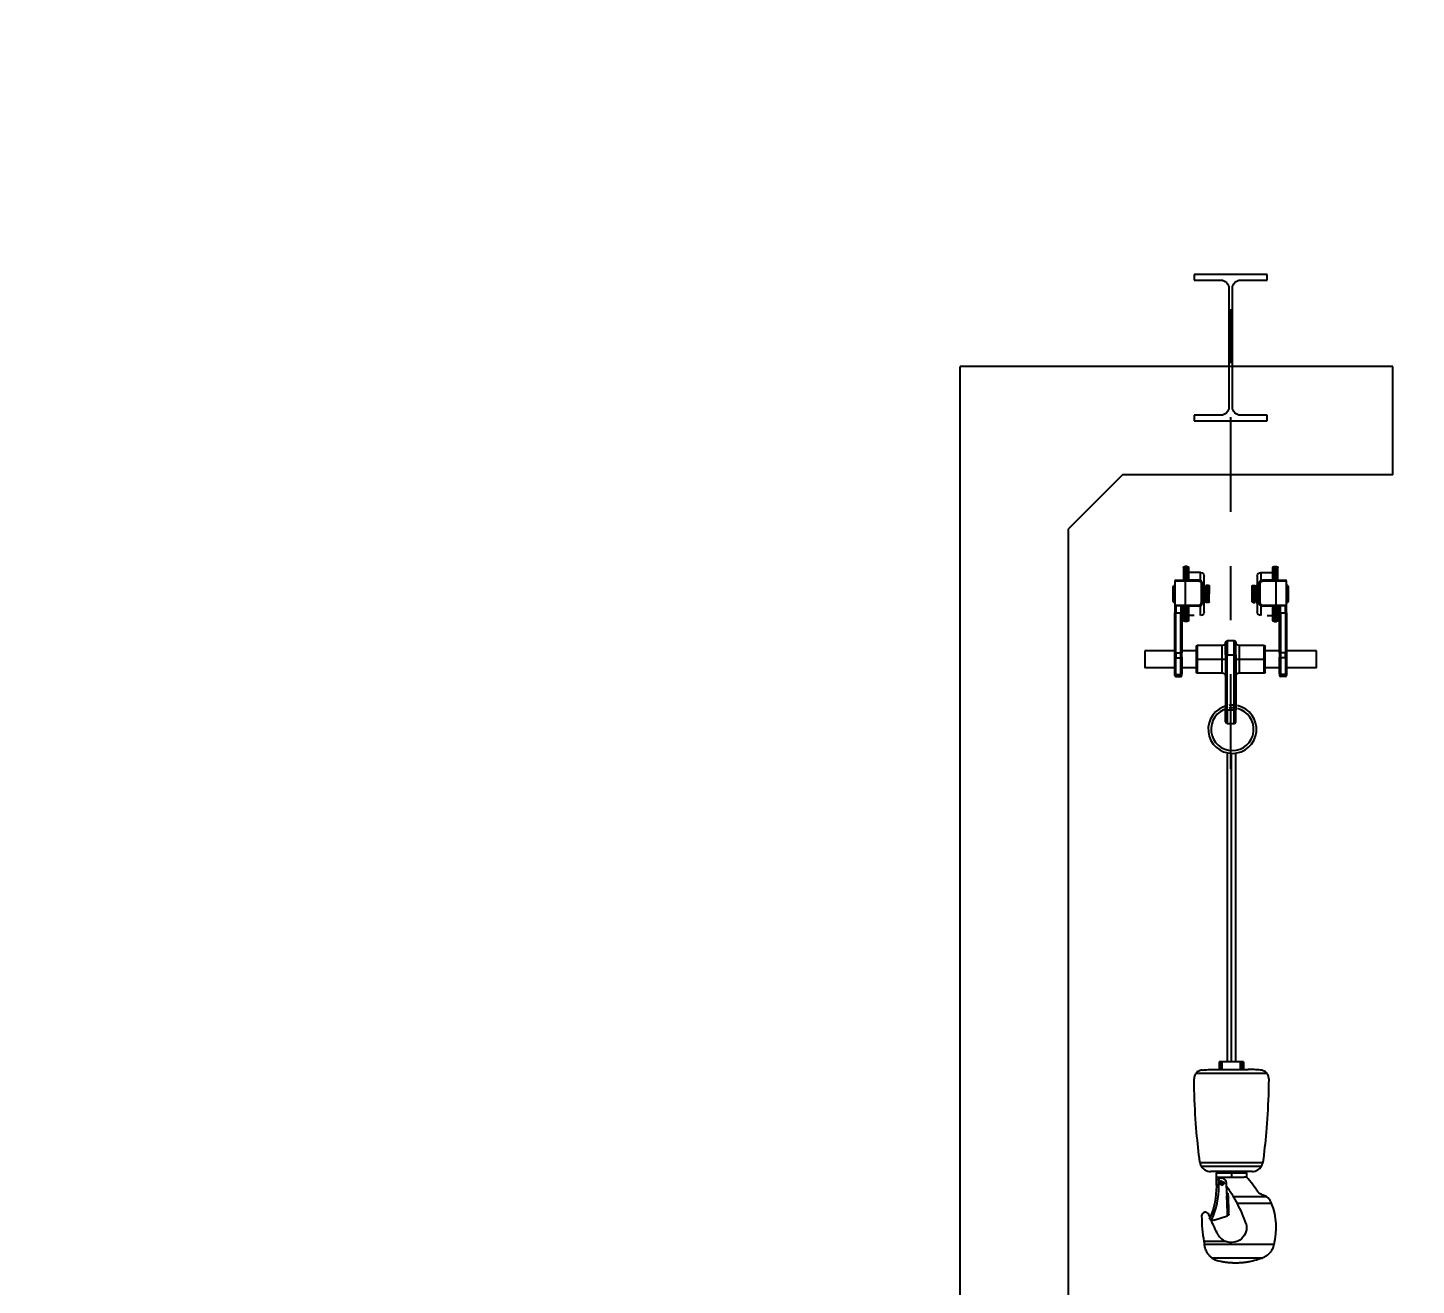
# Model space of a CAD drawing. Header units: feet. Extents: x 0 to 285167, y 0 to 9111449.
# Drawn here: x 285129.611 to 285132.178, y 9111408.108 to 9111410.432 of the extents above; entities that cross this region are included whole.
import ezdxf
from ezdxf import colors
from ezdxf.entities.mleader import LeaderData, LeaderLine
from ezdxf.math import Vec2, Vec3

# ---------------------------------------------------------------- set-up
doc = ezdxf.new("R2010")
doc.units = ezdxf.units.FT
doc.header["$MEASUREMENT"] = 0
doc.linetypes.add('DASHDOT', pattern=[1, 0.5, -0.25, 0, -0.25])
for name, color, linetype in [('EIXO', 1, 'DASHDOT'), ('H-SA-TEXTO', 2, 'CONTINUOUS'), ('Left View-EGC-Monovias', 1, 'CONTINUOUS'), ('Left View-H-SA-EQUIP', 1, 'CONTINUOUS')]:
    doc.layers.add(name, color=color, linetype=linetype)
doc.styles.add('EGC_Arial_2.0mm', font='arial.ttf', dxfattribs={"width": 0.8, "height": 2})

# ---------------------------------------------------------------- blocks, each defined once
blk = doc.blocks.new('_None')
blk = doc.blocks.new('*U1212')
at = {"layer": 'Left View-EGC-Monovias', "color": 0, "linetype": 'ByBlock', "lineweight": -2}
for p, q in [((0, 66530.8, 864900), (0, 66665.8, 864900)), ((0, 66665.8, 864900), (0, 66665.8, 864889.8)), ((0, 66665.8, 864889.8), (0, 66616.6, 864889.8)), ((0, 66616.6, 864640.2), (0, 66665.8, 864640.2)), ((0, 66665.8, 864640.2), (0, 66665.8, 864630)), ((0, 66665.8, 864630), (0, 66530.8, 864630)), ((0, 66601.6, 864874.8), (0, 66601.6, 864655.2)), ((0, 66595, 864655.2), (0, 66595, 864874.8)), ((0, 66580, 864889.8), (0, 66530.8, 864889.8)), ((0, 66530.8, 864640.2), (0, 66580, 864640.2)), ((0, 66530.8, 864889.8), (0, 66530.8, 864900)), ((0, 66530.8, 864630), (0, 66530.8, 864640.2))]:
    blk.add_line(p, q, dxfattribs=at)
at = {"layer": 'Left View-EGC-Monovias', "color": 0, "linetype": 'ByBlock', "lineweight": -2, "extrusion": (1, 0, 0)}
for centre, start, end in [((66616.6, 864874.8), 90, 180), ((66616.6, 864655.2), 180, 270), ((66580, 864874.8), 0, 90), ((66580, 864655.2), 270, 0)]:
    blk.add_arc(centre, 15, start, end, dxfattribs=at)

msp = doc.modelspace()

# ---------------------------------------------------------------- leaders
at = {"layer": 'H-SA-TEXTO'}
ml = msp.add_multileader_mtext('Standard', dxfattribs=at)
ml.set_content('CP3A TRECHO 2', color=2, style='EGC_Arial_2.0mm')
ml.set_leader_properties(color=1, linetype='ByLayer', lineweight=-1)
ml.set_arrow_properties(name='NONE')
ml.build(insert=Vec2(0, 0))
ml.multileader.update_dxf_attribs({"text_left_attachment_type": 2, "text_right_attachment_type": 2, "dogleg_length": 1.9819, "arrow_head_size": 0.075, "scale": 0.05})
ctx = ml.context
ctx.base_point, ctx.scale, ctx.char_height, ctx.arrow_head_size, ctx.landing_gap_size, ctx.plane_origin, ctx.plane_x_axis, ctx.plane_y_axis = Vec3(285133.2722, 9111431.3996), 0.05, 0.1, 0.075, 0.05, Vec3(285508.532, 9111493.379), Vec3(0.999987, 0.005007), Vec3(-0.005007, 0.999987)
ctx.left_attachment, ctx.right_attachment, ctx.text_align_type = 2, 2, 1
notes = []
notes.append((ctx, [(0, (0, 0, 0), (0, 0), (1, 0), 1, [])]))
ctx.mtext.insert, ctx.mtext.text_direction, ctx.mtext.rotation, ctx.mtext.width, ctx.mtext.defined_height, ctx.mtext.alignment, ctx.mtext.flow_direction = Vec3(285133.5998, 9111431.5372), Vec3(0.999987, 0.005007), 0.005007, 0.560181, 1.047, 2, 5
ctx.mtext.has_bg_fill, ctx.mtext.bg_color, ctx.mtext.bg_scale_factor, ctx.mtext.bg_transparency, ctx.mtext.use_window_bg_color = 1, -1073741824, 1, 0, 1
for ctx, leaders in notes:
    for number, flags, end, landing, length, lines in leaders:
        leader = LeaderData()
        leader.index, (leader.has_last_leader_line, leader.has_dogleg_vector, leader.attachment_direction) = number, flags
        leader.last_leader_point, leader.dogleg_vector, leader.dogleg_length = Vec3(end), Vec3(landing), length
        for number, points, colour, breaks in lines:
            line = LeaderLine()
            line.index, line.vertices, line.color, line.breaks = number, Vec3.list(points), colors.encode_raw_color(colour), breaks
            leader.lines.append(line)
        ctx.leaders.append(leader)

# ---------------------------------------------------------------- next in the draw order: leaders
ml = msp.add_multileader_mtext('Standard', dxfattribs=at)
ml.set_content('CANAL DE TRANSIÇÃO', color=2, style='EGC_Arial_2.0mm')
ml.set_leader_properties(color=1, linetype='ByLayer', lineweight=-1)
ml.set_arrow_properties(name='NONE')
ml.build(insert=Vec2(0, 0))
ml.multileader.update_dxf_attribs({"text_left_attachment_type": 2, "text_right_attachment_type": 2, "dogleg_length": 1.9819, "arrow_head_size": 0.075, "scale": 0.05})
ctx = ml.context
ctx.base_point, ctx.scale, ctx.char_height, ctx.arrow_head_size, ctx.landing_gap_size, ctx.plane_origin, ctx.plane_x_axis, ctx.plane_y_axis = Vec3(285136.0671, 9111424.0589), 0.05, 0.1, 0.075, 0.05, Vec3(285516.9544, 9111486.3201), Vec3(0.999987, 0.005007), Vec3(-0.005007, 0.999987)
ctx.left_attachment, ctx.right_attachment, ctx.text_align_type = 2, 2, 1
notes = []
notes.append((ctx, [(0, (0, 0, 0), (0, 0), (1, 0), 1, [])]))
ctx.mtext.insert, ctx.mtext.text_direction, ctx.mtext.rotation, ctx.mtext.width, ctx.mtext.defined_height, ctx.mtext.alignment, ctx.mtext.flow_direction = Vec3(285136.7324, 9111424.1376), Vec3(0.999987, 0.005007), 0.005007, 3.390088210153408e-11, 1.047, 2, 5
ctx.mtext.has_bg_fill, ctx.mtext.bg_color, ctx.mtext.bg_scale_factor, ctx.mtext.bg_transparency, ctx.mtext.use_window_bg_color = 1, -1073741824, 1, 0, 1
for ctx, leaders in notes:
    for number, flags, end, landing, length, lines in leaders:
        leader = LeaderData()
        leader.index, (leader.has_last_leader_line, leader.has_dogleg_vector, leader.attachment_direction) = number, flags
        leader.last_leader_point, leader.dogleg_vector, leader.dogleg_length = Vec3(end), Vec3(landing), length
        for number, points, colour, breaks in lines:
            line = LeaderLine()
            line.index, line.vertices, line.color, line.breaks = number, Vec3.list(points), colors.encode_raw_color(colour), breaks
            leader.lines.append(line)
        ctx.leaders.append(leader)

# ---------------------------------------------------------------- next in the draw order: linework, layer by layer
at = {"layer": 'EIXO', "ltscale": 0.35}
msp.add_line((285131.8347, 9111409.062), (285131.8347, 9111409.9156), dxfattribs=at)
at = {"layer": 'Left View-EGC-Monovias', "extrusion": (2.44929e-16, 1, 0)}
for p, q in [((285131.75, 9111409.4362), (285131.75, 9111409.4108)), ((285131.7544, 9111409.4362), (285131.75, 9111409.4362)), ((285131.7544, 9111409.4108), (285131.7544, 9111409.4362)), ((285131.9151, 9111409.4362), (285131.9151, 9111409.4108)), ((285131.9151, 9111409.4362), (285131.9195, 9111409.4362)), ((285131.9195, 9111409.4108), (285131.9195, 9111409.4362)), ((285131.7331, 9111409.4108), (285131.7506, 9111409.4108)), ((285131.7474, 9111409.4337), (285131.7474, 9111409.4108)), ((285131.776, 9111409.4108), (285131.7506, 9111409.4108)), ((285131.7506, 9111409.4108), (285131.7506, 9111409.4092)), ((285131.7569, 9111409.4337), (285131.7569, 9111409.4108)), ((285131.7792, 9111409.4249), (285131.7569, 9111409.4249)), ((285131.776, 9111409.4092), (285131.776, 9111409.4108)), ((285131.7792, 9111409.4099), (285131.7792, 9111409.4249)), ((285131.7855, 9111409.3854), (285131.7855, 9111409.4185)), ((285131.8839, 9111409.4185), (285131.8839, 9111409.3854)), ((285131.8903, 9111409.4249), (285131.8903, 9111409.4099)), ((285131.8903, 9111409.4249), (285131.9125, 9111409.4249)), ((285131.8935, 9111409.4108), (285131.8935, 9111409.4092)), ((285131.9189, 9111409.4108), (285131.8935, 9111409.4108)), ((285131.9125, 9111409.4108), (285131.9125, 9111409.4337)), ((285131.9189, 9111409.4108), (285131.9363, 9111409.4108)), ((285131.9189, 9111409.4092), (285131.9189, 9111409.4108)), ((285131.922, 9111409.4108), (285131.922, 9111409.4337)), ((285131.7284, 9111409.3854), (285131.7284, 9111409.3987)), ((285131.7284, 9111409.3721), (285131.7284, 9111409.3854)), ((285131.73, 9111409.3854), (285131.7284, 9111409.3854)), ((285131.73, 9111409.4011), (285131.73, 9111409.3854)), ((285131.73, 9111409.3854), (285131.73, 9111409.3697)), ((285131.7315, 9111409.3854), (285131.73, 9111409.3854)), ((285131.7506, 9111409.4092), (285131.7315, 9111409.4092)), ((285131.7315, 9111409.4092), (285131.7315, 9111409.3648)), ((285131.776, 9111409.4092), (285131.7506, 9111409.4092)), ((285131.7506, 9111409.4092), (285131.7506, 9111409.3648)), ((285131.7823, 9111409.4044), (285131.7808, 9111409.4044)), ((285131.7808, 9111409.3695), (285131.7808, 9111409.4044)), ((285131.7823, 9111409.4044), (285131.7823, 9111409.3695)), ((285131.7823, 9111409.3854), (285131.7855, 9111409.3854)), ((285131.7874, 9111409.4013), (285131.7855, 9111409.4013)), ((285131.7874, 9111409.3854), (285131.7855, 9111409.3854)), ((285131.7855, 9111409.3522), (285131.7855, 9111409.3854)), ((285131.7874, 9111409.3854), (285131.7874, 9111409.4013)), ((285131.7874, 9111409.3997), (285131.7894, 9111409.3997)), ((285131.7874, 9111409.3695), (285131.7874, 9111409.3854)), ((285131.7874, 9111409.3854), (285131.7894, 9111409.3854)), ((285131.7894, 9111409.4013), (285131.7894, 9111409.3854)), ((285131.7935, 9111409.4013), (285131.7894, 9111409.4013)), ((285131.7894, 9111409.3854), (285131.7894, 9111409.3695)), ((285131.7935, 9111409.3854), (285131.7894, 9111409.3854)), ((285131.7935, 9111409.3854), (285131.7935, 9111409.4013)), ((285131.7935, 9111409.3854), (285131.795, 9111409.3854)), ((285131.7935, 9111409.3695), (285131.7935, 9111409.3854)), ((285131.795, 9111409.3997), (285131.795, 9111409.3854)), ((285131.795, 9111409.3711), (285131.795, 9111409.3854)), ((285131.8744, 9111409.3854), (285131.8744, 9111409.3997)), ((285131.8744, 9111409.3711), (285131.8744, 9111409.3854)), ((285131.876, 9111409.3854), (285131.8744, 9111409.3854)), ((285131.876, 9111409.4013), (285131.876, 9111409.3854)), ((285131.876, 9111409.4013), (285131.88, 9111409.4013)), ((285131.876, 9111409.3854), (285131.876, 9111409.3695)), ((285131.88, 9111409.3854), (285131.876, 9111409.3854)), ((285131.88, 9111409.3854), (285131.88, 9111409.4013)), ((285131.882, 9111409.3997), (285131.88, 9111409.3997)), ((285131.88, 9111409.3695), (285131.88, 9111409.3854)), ((285131.88, 9111409.3854), (285131.882, 9111409.3854)), ((285131.882, 9111409.4013), (285131.882, 9111409.3854)), ((285131.882, 9111409.4013), (285131.8839, 9111409.4013)), ((285131.882, 9111409.3854), (285131.882, 9111409.3695)), ((285131.8839, 9111409.3854), (285131.882, 9111409.3854)), ((285131.8839, 9111409.3854), (285131.8871, 9111409.3854)), ((285131.8839, 9111409.3854), (285131.8839, 9111409.3522)), ((285131.8887, 9111409.4044), (285131.8871, 9111409.4044)), ((285131.8871, 9111409.3695), (285131.8871, 9111409.4044)), ((285131.8887, 9111409.4044), (285131.8887, 9111409.3695)), ((285131.9189, 9111409.4092), (285131.8935, 9111409.4092)), ((285131.9379, 9111409.4092), (285131.9189, 9111409.4092)), ((285131.9189, 9111409.3648), (285131.9189, 9111409.4092)), ((285131.9379, 9111409.3648), (285131.9379, 9111409.4092)), ((285131.9395, 9111409.3854), (285131.9379, 9111409.3854)), ((285131.9395, 9111409.3854), (285131.9395, 9111409.4011)), ((285131.9411, 9111409.3854), (285131.9395, 9111409.3854)), ((285131.9395, 9111409.3697), (285131.9395, 9111409.3854)), ((285131.9411, 9111409.3987), (285131.9411, 9111409.3854)), ((285131.9411, 9111409.3854), (285131.9411, 9111409.3721)), ((285131.7315, 9111409.3648), (285131.7506, 9111409.3648)), ((285131.7315, 9111409.3648), (285131.7315, 9111409.3505)), ((285131.7506, 9111409.3632), (285131.7331, 9111409.3632)), ((285131.7331, 9111409.3632), (285131.7331, 9111409.3505)), ((285131.7427, 9111409.3632), (285131.7427, 9111409.3505)), ((285131.7442, 9111409.3632), (285131.7442, 9111409.3505)), ((285131.7474, 9111409.3632), (285131.7474, 9111409.3371)), ((285131.75, 9111409.3632), (285131.75, 9111409.3346)), ((285131.7506, 9111409.3648), (285131.776, 9111409.3648)), ((285131.7506, 9111409.3648), (285131.7506, 9111409.3632)), ((285131.7506, 9111409.3632), (285131.776, 9111409.3632)), ((285131.7544, 9111409.3346), (285131.7544, 9111409.3632)), ((285131.7569, 9111409.3632), (285131.7569, 9111409.3371)), ((285131.776, 9111409.3632), (285131.776, 9111409.3648)), ((285131.7792, 9111409.3459), (285131.7792, 9111409.364)), ((285131.7808, 9111409.3695), (285131.7823, 9111409.3695)), ((285131.7874, 9111409.3695), (285131.7855, 9111409.3695)), ((285131.7874, 9111409.3711), (285131.7894, 9111409.3711)), ((285131.7935, 9111409.3695), (285131.7894, 9111409.3695)), ((285131.876, 9111409.3695), (285131.88, 9111409.3695)), ((285131.882, 9111409.3711), (285131.88, 9111409.3711)), ((285131.882, 9111409.3695), (285131.8839, 9111409.3695)), ((285131.8871, 9111409.3695), (285131.8887, 9111409.3695)), ((285131.8903, 9111409.364), (285131.8903, 9111409.3459)), ((285131.8935, 9111409.3648), (285131.8935, 9111409.3632)), ((285131.8935, 9111409.3648), (285131.9189, 9111409.3648)), ((285131.8935, 9111409.3632), (285131.9189, 9111409.3632)), ((285131.9125, 9111409.3371), (285131.9125, 9111409.3632)), ((285131.9151, 9111409.3632), (285131.9151, 9111409.3346)), ((285131.9189, 9111409.3648), (285131.9379, 9111409.3648)), ((285131.9189, 9111409.3632), (285131.9189, 9111409.3648)), ((285131.9363, 9111409.3632), (285131.9189, 9111409.3632)), ((285131.9195, 9111409.3346), (285131.9195, 9111409.3632)), ((285131.922, 9111409.3371), (285131.922, 9111409.3632)), ((285131.9252, 9111409.3505), (285131.9252, 9111409.3632)), ((285131.9268, 9111409.3505), (285131.9268, 9111409.3632)), ((285131.9363, 9111409.3505), (285131.9363, 9111409.3632)), ((285131.9379, 9111409.3505), (285131.9379, 9111409.3648)), ((285131.7315, 9111409.2764), (285131.7315, 9111409.3505)), ((285131.7331, 9111409.3505), (285131.7315, 9111409.3505)), ((285131.7331, 9111409.2764), (285131.7331, 9111409.3505)), ((285131.7331, 9111409.3505), (285131.7427, 9111409.3505)), ((285131.7427, 9111409.2764), (285131.7427, 9111409.3505)), ((285131.7442, 9111409.3505), (285131.7427, 9111409.3505)), ((285131.7442, 9111409.3505), (285131.7442, 9111409.2764)), ((285131.7544, 9111409.3346), (285131.75, 9111409.3346)), ((285131.7672, 9111409.3459), (285131.7569, 9111409.3459)), ((285131.9022, 9111409.3459), (285131.9125, 9111409.3459)), ((285131.9151, 9111409.3346), (285131.9195, 9111409.3346)), ((285131.9268, 9111409.3505), (285131.9252, 9111409.3505)), ((285131.9252, 9111409.2764), (285131.9252, 9111409.3505)), ((285131.9268, 9111409.3505), (285131.9268, 9111409.2764)), ((285131.9268, 9111409.3505), (285131.9363, 9111409.3505)), ((285131.9379, 9111409.3505), (285131.9363, 9111409.3505)), ((285131.9363, 9111409.3505), (285131.9363, 9111409.2764)), ((285131.9379, 9111409.3505), (285131.9379, 9111409.2764)), ((285131.7712, 9111409.2647), (285131.7712, 9111409.2886)), ((285131.7728, 9111409.2901), (285131.7728, 9111409.2647)), ((285131.8189, 9111409.2901), (285131.7728, 9111409.2901)), ((285131.8189, 9111409.2647), (285131.8189, 9111409.2901)), ((285131.8252, 9111409.2731), (285131.8252, 9111409.2953)), ((285131.8284, 9111409.2985), (285131.8284, 9111409.2731)), ((285131.8411, 9111409.2985), (285131.8284, 9111409.2985)), ((285131.8411, 9111409.2731), (285131.8411, 9111409.2985)), ((285131.8443, 9111409.2731), (285131.8443, 9111409.2953)), ((285131.8506, 9111409.2901), (285131.8506, 9111409.2647)), ((285131.8966, 9111409.2901), (285131.8506, 9111409.2901)), ((285131.8966, 9111409.2647), (285131.8966, 9111409.2901)), ((285131.8982, 9111409.2647), (285131.8982, 9111409.2886)), ((285131.676, 9111409.2806), (285131.676, 9111409.2489)), ((285131.7315, 9111409.2806), (285131.676, 9111409.2806)), ((285131.7315, 9111409.2685), (285131.7315, 9111409.2764)), ((285131.7315, 9111409.2764), (285131.7331, 9111409.2764)), ((285131.7315, 9111409.2378), (285131.7315, 9111409.2685)), ((285131.7331, 9111409.2764), (285131.7331, 9111409.2674)), ((285131.7331, 9111409.2764), (285131.7427, 9111409.2764)), ((285131.7331, 9111409.2367), (285131.7331, 9111409.2674)), ((285131.7331, 9111409.2674), (285131.7427, 9111409.2674)), ((285131.7427, 9111409.2674), (285131.7427, 9111409.2764)), ((285131.7427, 9111409.2764), (285131.7442, 9111409.2764)), ((285131.7427, 9111409.2367), (285131.7427, 9111409.2674)), ((285131.7712, 9111409.2806), (285131.7442, 9111409.2806)), ((285131.7442, 9111409.2685), (285131.7442, 9111409.2764)), ((285131.7442, 9111409.2685), (285131.7442, 9111409.2378)), ((285131.7712, 9111409.2647), (285131.7728, 9111409.2647)), ((285131.7712, 9111409.2409), (285131.7712, 9111409.2647)), ((285131.7728, 9111409.2647), (285131.8189, 9111409.2647)), ((285131.7728, 9111409.2647), (285131.7728, 9111409.2393)), ((285131.8189, 9111409.2647), (285131.8252, 9111409.2647)), ((285131.8189, 9111409.2393), (285131.8189, 9111409.2647)), ((285131.8252, 9111409.2731), (285131.8252, 9111409.1715)), ((285131.8284, 9111409.2731), (285131.8252, 9111409.2731)), ((285131.8284, 9111409.1715), (285131.8284, 9111409.2731)), ((285131.8284, 9111409.2731), (285131.8411, 9111409.2731)), ((285131.8411, 9111409.1715), (285131.8411, 9111409.2731)), ((285131.8443, 9111409.2731), (285131.8411, 9111409.2731)), ((285131.8443, 9111409.2731), (285131.8443, 9111409.1715)), ((285131.8443, 9111409.2647), (285131.8506, 9111409.2647)), ((285131.8506, 9111409.2647), (285131.8506, 9111409.2393)), ((285131.8506, 9111409.2647), (285131.8966, 9111409.2647)), ((285131.8966, 9111409.2393), (285131.8966, 9111409.2647)), ((285131.8966, 9111409.2647), (285131.8982, 9111409.2647)), ((285131.9252, 9111409.2806), (285131.8982, 9111409.2806)), ((285131.8982, 9111409.2409), (285131.8982, 9111409.2647)), ((285131.9252, 9111409.2764), (285131.9268, 9111409.2764)), ((285131.9252, 9111409.2764), (285131.9252, 9111409.2685)), ((285131.9252, 9111409.2378), (285131.9252, 9111409.2685)), ((285131.9268, 9111409.2764), (285131.9268, 9111409.2674)), ((285131.9363, 9111409.2764), (285131.9268, 9111409.2764)), ((285131.9268, 9111409.2674), (285131.9268, 9111409.2367)), ((285131.9363, 9111409.2674), (285131.9268, 9111409.2674)), ((285131.9363, 9111409.2764), (285131.9379, 9111409.2764)), ((285131.9363, 9111409.2674), (285131.9363, 9111409.2764)), ((285131.9363, 9111409.2674), (285131.9363, 9111409.2367)), ((285131.9935, 9111409.2806), (285131.9379, 9111409.2806)), ((285131.9379, 9111409.2764), (285131.9379, 9111409.2685)), ((285131.9379, 9111409.2685), (285131.9379, 9111409.2378)), ((285131.9935, 9111409.2489), (285131.9935, 9111409.2806)), ((285131.7315, 9111409.2489), (285131.676, 9111409.2489)), ((285131.7315, 9111409.2346), (285131.7315, 9111409.2378)), ((285131.7331, 9111409.2367), (285131.7331, 9111409.233)), ((285131.7331, 9111409.2367), (285131.7427, 9111409.2367)), ((285131.7331, 9111409.233), (285131.7427, 9111409.233)), ((285131.7427, 9111409.233), (285131.7427, 9111409.2367)), ((285131.7712, 9111409.2489), (285131.7442, 9111409.2489)), ((285131.7442, 9111409.2346), (285131.7442, 9111409.2378)), ((285131.8189, 9111409.2393), (285131.7728, 9111409.2393)), ((285131.8966, 9111409.2393), (285131.8506, 9111409.2393)), ((285131.9252, 9111409.2489), (285131.8982, 9111409.2489)), ((285131.9252, 9111409.2378), (285131.9252, 9111409.2346)), ((285131.9268, 9111409.2367), (285131.9268, 9111409.233)), ((285131.9363, 9111409.2367), (285131.9268, 9111409.2367)), ((285131.9363, 9111409.233), (285131.9268, 9111409.233)), ((285131.9363, 9111409.233), (285131.9363, 9111409.2367)), ((285131.9935, 9111409.2489), (285131.9379, 9111409.2489)), ((285131.9379, 9111409.2378), (285131.9379, 9111409.2346)), ((285131.8252, 9111409.1715), (285131.8284, 9111409.1715)), ((285131.8252, 9111409.1493), (285131.8252, 9111409.1715)), ((285131.8284, 9111409.1715), (285131.8284, 9111409.1461)), ((285131.8284, 9111409.1715), (285131.8411, 9111409.1715)), ((285131.8411, 9111409.1461), (285131.8411, 9111409.1715)), ((285131.8411, 9111409.1715), (285131.8443, 9111409.1715)), ((285131.8443, 9111409.1493), (285131.8443, 9111409.1715)), ((285131.8284, 9111409.1461), (285131.8411, 9111409.1461)), ((285131.8285, 9111409.0917), (285131.8285, 9111408.5203)), ((285131.836, 9111408.5203), (285131.836, 9111409.0908)), ((285131.8435, 9111409.0912), (285131.8435, 9111408.5203)), ((285131.8156, 9111408.5203), (285131.8135, 9111408.5203)), ((285131.8135, 9111408.5203), (285131.8135, 9111408.5066)), ((285131.8156, 9111408.5066), (285131.8156, 9111408.5203)), ((285131.8191, 9111408.5203), (285131.8156, 9111408.5203)), ((285131.8191, 9111408.5066), (285131.8191, 9111408.5203)), ((285131.853, 9111408.5203), (285131.8191, 9111408.5203)), ((285131.853, 9111408.5066), (285131.853, 9111408.5203)), ((285131.8564, 9111408.5203), (285131.853, 9111408.5203)), ((285131.8564, 9111408.5066), (285131.8564, 9111408.5203)), ((285131.8585, 9111408.5203), (285131.8564, 9111408.5203)), ((285131.8585, 9111408.5203), (285131.8585, 9111408.5066)), ((285131.9019, 9111408.4988), (285131.7701, 9111408.4988)), ((285131.805, 9111408.5066), (285131.8671, 9111408.5066)), ((285131.894, 9111408.3337), (285131.7781, 9111408.3337)), ((285131.8911, 9111408.3268), (285131.781, 9111408.3268)), ((285131.8744, 9111408.3179), (285131.7976, 9111408.3179)), ((285131.8103, 9111408.3179), (285131.808, 9111408.3156)), ((285131.808, 9111408.3156), (285131.836, 9111408.3156)), ((285131.808, 9111408.3156), (285131.808, 9111408.3076)), ((285131.808, 9111408.3076), (285131.808, 9111408.2966)), ((285131.8095, 9111408.3076), (285131.808, 9111408.3076)), ((285131.8095, 9111408.3076), (285131.836, 9111408.3076)), ((285131.818, 9111408.3076), (285131.818, 9111408.3056)), ((285131.836, 9111408.3179), (285131.836, 9111408.3156)), ((285131.836, 9111408.3156), (285131.836, 9111408.3076)), ((285131.836, 9111408.3156), (285131.864, 9111408.3156)), ((285131.836, 9111408.3076), (285131.8597, 9111408.3076)), ((285131.864, 9111408.3076), (285131.8597, 9111408.3076)), ((285131.8617, 9111408.3179), (285131.864, 9111408.3156)), ((285131.864, 9111408.3156), (285131.864, 9111408.3075)), ((285131.8088, 9111408.291), (285131.8128, 9111408.291)), ((285131.8132, 9111408.3042), (285131.8123, 9111408.3036)), ((285131.818, 9111408.2922), (285131.818, 9111408.3009)), ((285131.8277, 9111408.2773), (285131.827, 9111408.2969)), ((285131.8274, 9111408.2866), (285131.83, 9111408.2866)), ((285131.8277, 9111408.2779), (285131.8297, 9111408.2779)), ((285131.8277, 9111408.2761), (285131.8277, 9111408.2773)), ((285131.8277, 9111408.2773), (285131.8277, 9111408.2773)), ((285131.8277, 9111408.2761), (285131.8278, 9111408.2732)), ((285131.8297, 9111408.2761), (285131.8277, 9111408.2761)), ((285131.8289, 9111408.2416), (285131.8278, 9111408.2732)), ((285131.8278, 9111408.2732), (285131.8298, 9111408.2732)), ((285131.8297, 9111408.2779), (285131.8297, 9111408.2761)), ((285131.8298, 9111408.2732), (285131.8297, 9111408.2761)), ((285131.8298, 9111408.2732), (285131.8309, 9111408.2417)), ((285131.8398, 9111408.2714), (285131.9007, 9111408.2714)), ((285131.8468, 9111408.2591), (285131.9102, 9111408.2591)), ((285131.9104, 9111408.2586), (285131.847, 9111408.2586)), ((285131.7977, 9111408.2292), (285131.7977, 9111408.2293)), ((285131.7981, 9111408.229), (285131.7977, 9111408.2292)), ((285131.8033, 9111408.228), (285131.8291, 9111408.2359)), ((285131.8289, 9111408.2416), (285131.8309, 9111408.2417)), ((285131.829, 9111408.2387), (285131.8289, 9111408.2416)), ((285131.829, 9111408.2387), (285131.831, 9111408.2388)), ((285131.8291, 9111408.2374), (285131.829, 9111408.2387)), ((285131.8291, 9111408.2374), (285131.8291, 9111408.2374)), ((285131.8291, 9111408.2374), (285131.8291, 9111408.2359)), ((285131.8311, 9111408.237), (285131.8291, 9111408.2369)), ((285131.831, 9111408.2388), (285131.8309, 9111408.2417)), ((285131.831, 9111408.2388), (285131.8311, 9111408.237)), ((285131.7997, 9111408.2288), (285131.8033, 9111408.228)), ((285131.8258, 9111408.1884), (285131.7852, 9111408.1884)), ((285131.7861, 9111408.1836), (285131.9148, 9111408.1836)), ((285131.8929, 9111408.1577), (285131.8006, 9111408.1577))]:
    msp.add_line(p, q, dxfattribs=at)
at = {"layer": 'Left View-EGC-Monovias', "extrusion": (2.22045e-16, -4.81482e-32, -1)}
for centre, radius, start, end in [((-285131.75, 9111409.4337), 0.00254, 0, 90), ((-285131.7544, 9111409.4337), 0.00254, 90, 180), ((-285131.9151, 9111409.4337), 0.00254, 0, 90), ((-285131.9195, 9111409.4337), 0.00254, 90, 180), ((-285131.7792, 9111409.4185), 0.00635, 90, 180), ((-285131.8903, 9111409.4185), 0.00635, 0, 90), ((-285131.7309, 9111409.3987), 0.00254, 0, 67.9757), ((-285131.729, 9111409.4034), 0.00254, 180, 247.9757), ((-285131.776, 9111409.4044), 0.00476, 90, 180), ((-285131.7935, 9111409.3997), 0.00159, 90, 180), ((-285131.876, 9111409.3997), 0.00159, 0, 90), ((-285131.8935, 9111409.4044), 0.00476, 0, 90), ((-285131.9405, 9111409.4034), 0.00254, 292.0243, 0), ((-285131.9385, 9111409.3987), 0.00254, 112.0243, 180), ((-285131.7309, 9111409.3721), 0.00254, 292.0243, 0), ((-285131.729, 9111409.3673), 0.00254, 112.0243, 180), ((-285131.7935, 9111409.3711), 0.00159, 180, 270), ((-285131.876, 9111409.3711), 0.00159, 270, 0), ((-285131.9405, 9111409.3673), 0.00254, 0, 67.9757), ((-285131.9385, 9111409.3721), 0.00254, 180, 247.9757), ((-285131.75, 9111409.3371), 0.00254, 270, 0), ((-285131.7544, 9111409.3371), 0.00254, 180, 270), ((-285131.7792, 9111409.3522), 0.00635, 180, 270), ((-285131.8903, 9111409.3522), 0.00635, 270, 0), ((-285131.9151, 9111409.3371), 0.00254, 270, 0), ((-285131.9195, 9111409.3371), 0.00254, 180, 270), ((-285131.7728, 9111409.2886), 0.00159, 0, 90), ((-285131.8189, 9111409.2965), 0.00635, 187.1902, 270), ((-285131.8506, 9111409.2965), 0.00635, 270, 352.8097), ((-285131.8966, 9111409.2886), 0.00159, 90, 180), ((-285131.7728, 9111409.2409), 0.00159, 270, 0), ((-285131.8189, 9111409.233), 0.00635, 90, 168.4631), ((-285131.8506, 9111409.233), 0.00635, 11.5369, 90), ((-285131.8966, 9111409.2409), 0.00159, 180, 270), ((-285131.6059, 9111408.1312), 0.2727, 144.2504, 149.0485), ((-285131.8977, 9111408.2891), 0.0152, 283.5358, 325.7355), ((-285132.0828, 9111408.3471), 0.3081, 338.126, 339.2969), ((-285132.0828, 9111408.3471), 0.3081, 331.6618, 337.4819), ((-285131.836, 9111408.2146), 0.0281, 166.3139, 291.3386)]:
    msp.add_arc(centre, radius, start, end, dxfattribs=at)
at = {"layer": 'Left View-EGC-Monovias'}
for centre, radius, start, end in [((285131.7331, 9111409.4092), 0.00159, 90, 180), ((285131.776, 9111409.4044), 0.00635, 0, 90), ((285131.8935, 9111409.4044), 0.00635, 90, 180), ((285131.9363, 9111409.4092), 0.00159, 0, 90), ((285131.7331, 9111409.3648), 0.00159, 180, 270), ((285131.776, 9111409.3695), 0.00476, 270, 0), ((285131.776, 9111409.3695), 0.00635, 270, 0), ((285131.8935, 9111409.3695), 0.00635, 180, 270), ((285131.8935, 9111409.3695), 0.00476, 180, 270), ((285131.9363, 9111409.3648), 0.00159, 270, 0), ((285131.8284, 9111409.2953), 0.00318, 90, 180), ((285131.8411, 9111409.2953), 0.00318, 0, 90), ((285131.7331, 9111409.2346), 0.00159, 180, 270), ((285131.7427, 9111409.2346), 0.00159, 270, 0), ((285131.9268, 9111409.2346), 0.00159, 180, 270), ((285131.9363, 9111409.2346), 0.00159, 270, 0), ((285131.8378, 9111409.1354), 0.0446, 102.3254, 77.6746), ((285131.8378, 9111409.1354), 0.0446, 81.8185, 98.1815), ((285131.8378, 9111409.1354), 0.0394, 103.9951, 76.0049), ((285131.8378, 9111409.1354), 0.0394, 80.7219, 99.2781), ((285131.8284, 9111409.1493), 0.00317, 182.5702, 270), ((285131.8411, 9111409.1493), 0.00317, 270, 0), ((285131.6601, 9111408.1272), 0.2722, 34.2645, 41.4904), ((285131.6588, 9111408.291), 0.15, 336.9464, 0), ((285131.6588, 9111408.291), 0.154, 336.1919, 0), ((285131.818, 9111408.2966), 0.01, 180, 202.5889), ((285131.6588, 9111408.291), 0.15, 0, 3.8965), ((285131.6588, 9111408.291), 0.154, 0, 4.6883), ((285131.818, 9111408.2966), 0.009, 1.9995, 121.9966), ((285131.818, 9111408.2966), 0.00436, 90, 270), ((285131.818, 9111408.2966), 0.00436, 270, 90), ((285131.6059, 9111408.1312), 0.2727, 19.2855, 27.8453), ((285131.889, 9111408.2528), 0.022, 57.6386, 76.4641), ((285131.802, 9111408.2146), 0.117, 22.0903, 22.3676), ((285131.802, 9111408.2146), 0.117, 344.6348, 22.0903), ((285131.788, 9111408.2356), 0.007, 21.5256, 180.0141), ((285132.0511, 9111408.2356), 0.2701, 180.0022, 190.0483), ((285131.6588, 9111408.291), 0.15, 335.9001, 336.9464), ((285131.836, 9111408.2146), 0.0281, 209.4566, 248.6614)]:
    msp.add_arc(centre, radius, start, end, dxfattribs=at)
for centre, major_axis, ratio, start_param, end_param in [((285131.7331, 9111409.2685), (0.00159, 0), 0.707107, 3.141593, 4.712389), ((285131.7427, 9111409.2685), (0.00159, 0), 0.707107, 4.712389, 6.283185), ((285131.9268, 9111409.2685), (0.00159, 0), 0.707107, 3.141593, 4.712389), ((285131.9363, 9111409.2685), (0.00159, 0), 0.707107, 4.712389, 6.283185), ((285131.7834, 9111408.4894), (-0.0163, -0.0001), 0.989603, -0.00392, 0.003924), ((285132.0514, 9111408.2356), (0.2704, 0), 0.999366, 3.316859, 3.335257), ((285131.8435, 9111408.2834), (-0.1233, 0.0556), 0.995933, 2.366778, 2.373463)]:
    msp.add_ellipse(centre, major_axis=major_axis, ratio=ratio, start_param=start_param, end_param=end_param, dxfattribs=at)
at = {"layer": 'Left View-EGC-Monovias', "extrusion": (2.22045e-16, -5.43852e-32, -1)}
for centre, start_param, end_param in [((285131.7331, 9111409.2378), 4.712389, 6.283185), ((285131.7427, 9111409.2378), 3.141593, 4.712389), ((285131.9268, 9111409.2378), 4.712389, 6.283185), ((285131.9363, 9111409.2378), 3.141593, 4.712389)]:
    msp.add_ellipse(centre, major_axis=(-0.00159, 0), ratio=0.707107, start_param=start_param, end_param=end_param, dxfattribs=at)
at = {"layer": 'Left View-EGC-Monovias', "extrusion": (2.22045e-16, -3.69779e-32, -1)}
msp.add_ellipse((285131.7976, 9111408.3379), major_axis=(-0.0041, 0.0196), ratio=0.999878, start_param=4.712146, end_param=4.788674, dxfattribs=at)
at = {"layer": 'Left View-EGC-Monovias', "extrusion": (2.22045e-16, -5.54668e-32, -1)}
msp.add_ellipse((285131.8744, 9111408.3379), major_axis=(0.0041, 0.0196), ratio=0.999878, start_param=1.494511, end_param=1.57104, dxfattribs=at)
at = {"layer": 'Left View-EGC-Monovias'}
for points, knots in [([(285131.8252, 9111409.2957), (285131.8252, 9111409.296), (285131.8253, 9111409.2964), (285131.8256, 9111409.297), (285131.8258, 9111409.2973), (285131.8263, 9111409.2978), (285131.8266, 9111409.298), (285131.8272, 9111409.2983), (285131.8275, 9111409.2984), (285131.828, 9111409.2985), (285131.8282, 9111409.2985), (285131.8283, 9111409.2985)], [0, 0, 0, 0, 1.029012, 1.029012, 2.061167, 2.061167, 3.093208, 3.093208, 4.125254, 4.125254, 4.570112, 4.570112, 4.570112, 4.570112]), ([(285131.8252, 9111409.2957), (285131.8252, 9111409.2957), (285131.8252, 9111409.2957), (285131.8252, 9111409.2957), (285131.8252, 9111409.2957), (285131.8252, 9111409.2956), (285131.8252, 9111409.2956), (285131.8252, 9111409.2956), (285131.8252, 9111409.2955), (285131.8252, 9111409.2955), (285131.8252, 9111409.2954), (285131.8252, 9111409.2954), (285131.8252, 9111409.2953)], [0.5, 0.5, 0.5, 0.5, 0.625, 0.625, 0.625, 0.75, 0.75, 0.75, 0.875, 0.875, 0.875, 1, 1, 1, 1]), ([(285131.8284, 9111409.2985), (285131.8284, 9111409.2985), (285131.8284, 9111409.2985), (285131.8284, 9111409.2985), (285131.8284, 9111409.2985), (285131.8283, 9111409.2985), (285131.8283, 9111409.2985), (285131.8283, 9111409.2985), (285131.8283, 9111409.2985), (285131.8283, 9111409.2985), (285131.8283, 9111409.2985), (285131.8283, 9111409.2985), (285131.8283, 9111409.2985)], [0, 0, 0, 0, 0.002154782, 0.002154782, 0.002154782, 0.004309565, 0.004309565, 0.004309565, 0.006464347, 0.006464347, 0.006464347, 0.00861913, 0.00861913, 0.00861913, 0.00861913]), ([(285131.8412, 9111409.2985), (285131.8412, 9111409.2985), (285131.8411, 9111409.2985), (285131.8411, 9111409.2985), (285131.8411, 9111409.2985), (285131.8411, 9111409.2985), (285131.8411, 9111409.2985), (285131.8411, 9111409.2985), (285131.8411, 9111409.2985), (285131.8411, 9111409.2985), (285131.8411, 9111409.2985), (285131.8411, 9111409.2985), (285131.8411, 9111409.2985)], [0.008619129, 0.008619129, 0.008619129, 0.008619129, 0.010773912, 0.010773912, 0.010773912, 0.012928694, 0.012928694, 0.012928694, 0.015083476, 0.015083476, 0.015083476, 0.017238259, 0.017238259, 0.017238259, 0.017238259]), ([(285131.8412, 9111409.2985), (285131.8414, 9111409.2985), (285131.8416, 9111409.2984), (285131.8422, 9111409.2983), (285131.8425, 9111409.2982), (285131.8436, 9111409.2975), (285131.8442, 9111409.2966), (285131.8443, 9111409.2957)], [0, 0, 0, 0, 0.707425, 0.707425, 1.719874, 1.719874, 4.486988, 4.486988, 4.486988, 4.486988]), ([(285131.8443, 9111409.2953), (285131.8443, 9111409.2954), (285131.8443, 9111409.2954), (285131.8443, 9111409.2955), (285131.8443, 9111409.2955), (285131.8443, 9111409.2956), (285131.8443, 9111409.2956), (285131.8443, 9111409.2956), (285131.8443, 9111409.2957), (285131.8443, 9111409.2957), (285131.8443, 9111409.2957), (285131.8443, 9111409.2957), (285131.8443, 9111409.2957)], [0, 0, 0, 0, 0.125, 0.125, 0.125, 0.25, 0.25, 0.25, 0.375, 0.375, 0.375, 0.5, 0.5, 0.5, 0.5]), ([(285131.8252, 9111409.2335), (285131.8252, 9111409.2336), (285131.8252, 9111409.2337), (285131.8252, 9111409.2338), (285131.8252, 9111409.2339), (285131.8251, 9111409.234), (285131.8251, 9111409.2341), (285131.8251, 9111409.2341), (285131.8251, 9111409.2342), (285131.8251, 9111409.2342), (285131.8251, 9111409.2342), (285131.8251, 9111409.2342), (285131.8251, 9111409.2343), (285131.8251, 9111409.2343), (285131.8251, 9111409.2343), (285131.8251, 9111409.2343), (285131.8251, 9111409.2343), (285131.8251, 9111409.2343), (285131.8251, 9111409.2343)], [0, 0, 0, 0, 0.125, 0.125, 0.125, 0.25, 0.25, 0.25, 0.375, 0.375, 0.375, 0.4375, 0.4375, 0.4375, 0.46875, 0.46875, 0.46875, 0.4999539, 0.4999539, 0.4999539, 0.4999539]), ([(285131.8252, 9111409.2335), (285131.8252, 9111409.2338), (285131.8252, 9111409.2339), (285131.8251, 9111409.2341), (285131.8251, 9111409.2341), (285131.8251, 9111409.2341), (285131.8251, 9111409.2341), (285131.8251, 9111409.2341), (285131.8251, 9111409.2341), (285131.8251, 9111409.2341), (285131.8251, 9111409.2341), (285131.8251, 9111409.2341), (285131.8251, 9111409.2341), (285131.8251, 9111409.2341)], [0, 0, 0, 0, 3.637722, 3.637722, 4.705262, 4.705262, 5.236723, 5.236723, 5.501059, 5.501059, 5.63251, 5.63251, 5.650701, 5.650701, 5.650701, 5.650701]), ([(285131.8444, 9111409.2343), (285131.8444, 9111409.2343), (285131.8444, 9111409.2343), (285131.8444, 9111409.2343), (285131.8444, 9111409.2343), (285131.8444, 9111409.2342), (285131.8444, 9111409.2342), (285131.8444, 9111409.2342), (285131.8443, 9111409.2341), (285131.8443, 9111409.2341), (285131.8443, 9111409.234), (285131.8443, 9111409.2339), (285131.8443, 9111409.2338), (285131.8443, 9111409.2338), (285131.8443, 9111409.2337), (285131.8443, 9111409.2337), (285131.8443, 9111409.2336), (285131.8443, 9111409.2336), (285131.8443, 9111409.2335)], [0.4999539, 0.4999539, 0.4999539, 0.4999539, 0.5, 0.5, 0.5, 0.625, 0.625, 0.625, 0.75, 0.75, 0.75, 0.875, 0.875, 0.875, 0.9375, 0.9375, 0.9375, 1, 1, 1, 1]), ([(285131.8444, 9111409.2343), (285131.8444, 9111409.2342), (285131.8444, 9111409.2342), (285131.8443, 9111409.2341), (285131.8443, 9111409.2341), (285131.8443, 9111409.2341), (285131.8443, 9111409.2341), (285131.8443, 9111409.2341), (285131.8443, 9111409.2341), (285131.8443, 9111409.2341), (285131.8443, 9111409.2341), (285131.8443, 9111409.2341)], [0, 0, 0, 0, 0.1270836, 0.1270836, 0.150894, 0.150894, 0.1598343, 0.1598343, 0.1661906, 0.1661906, 0.16734, 0.16734, 0.16734, 0.16734]), ([(285131.8443, 9111409.2341), (285131.8443, 9111409.2341), (285131.8443, 9111409.2341), (285131.8443, 9111409.2341), (285131.8443, 9111409.2341), (285131.8443, 9111409.2341), (285131.8443, 9111409.2341), (285131.8443, 9111409.234), (285131.8443, 9111409.234), (285131.8443, 9111409.2338), (285131.8443, 9111409.2337), (285131.8443, 9111409.2335)], [2.116601, 2.116601, 2.116601, 2.116601, 2.154508, 2.154508, 2.429863, 2.429863, 3.255987, 3.255987, 5.736493, 5.736493, 7.769118, 7.769118, 7.769118, 7.769118]), ([(285131.8443, 9111409.2341), (285131.8443, 9111409.2341), (285131.8443, 9111409.2341), (285131.8443, 9111409.2341), (285131.8443, 9111409.234), (285131.8443, 9111409.2338), (285131.8443, 9111409.2337), (285131.8443, 9111409.2335)], [0.593687, 0.593687, 0.593687, 0.593687, 1.200821, 1.200821, 3.25947, 3.25947, 5.930465, 5.930465, 5.930465, 5.930465]), ([(285131.7701, 9111408.4988), (285131.77, 9111408.4987), (285131.7699, 9111408.4985), (285131.7692, 9111408.4975), (285131.7687, 9111408.4966), (285131.7679, 9111408.4946), (285131.7676, 9111408.4936), (285131.7671, 9111408.4915), (285131.767, 9111408.4904), (285131.767, 9111408.4894)], [-7.2617652, -7.2617652, -7.2617652, -7.2617652, -7.2089235, -7.2089235, -6.9048854, -6.9048854, -6.6008472, -6.6008472, -6.2968091, -6.2968091, -6.2968091, -6.2968091]), ([(285131.7778, 9111408.3352), (285131.7754, 9111408.3531), (285131.7734, 9111408.3713), (285131.7698, 9111408.4125), (285131.7684, 9111408.4355), (285131.7673, 9111408.4689), (285131.7671, 9111408.4791), (285131.767, 9111408.4893)], [-70.04933, -70.04933, -70.04933, -70.04933, -64.676622, -64.676622, -58.064096, -58.064096, -55.162428, -55.162428, -55.162428, -55.162428]), ([(285131.782, 9111408.5054), (285131.7813, 9111408.5054), (285131.7806, 9111408.5053), (285131.7789, 9111408.5049), (285131.7779, 9111408.5046), (285131.776, 9111408.5038), (285131.7751, 9111408.5034), (285131.7734, 9111408.5022), (285131.7725, 9111408.5016), (285131.7712, 9111408.5002), (285131.7706, 9111408.4996), (285131.7701, 9111408.4988)], [-7.684318, -7.684318, -7.684318, -7.684318, -7.47178, -7.47178, -7.148973, -7.148973, -6.826166, -6.826166, -6.50336, -6.50336, -6.247553, -6.247553, -6.247553, -6.247553]), ([(285131.782, 9111408.5054), (285131.7858, 9111408.5057), (285131.79, 9111408.5059), (285131.7995, 9111408.5064), (285131.8028, 9111408.5066), (285131.8045, 9111408.5066), (285131.8047, 9111408.5066), (285131.8049, 9111408.5066), (285131.8049, 9111408.5066), (285131.8049, 9111408.5066), (285131.805, 9111408.5066), (285131.805, 9111408.5066), (285131.805, 9111408.5066), (285131.805, 9111408.5066)], [-3.599431, -3.599431, -3.599431, -3.599431, -2.428384, -2.428384, -0.622467, -0.622467, -0.257052, -0.257052, -0.107444, -0.107444, -0.048869, -0.048869, 0, 0, 0, 0]), ([(285131.8901, 9111408.5054), (285131.8862, 9111408.5057), (285131.8821, 9111408.5059), (285131.8725, 9111408.5064), (285131.8692, 9111408.5066), (285131.8676, 9111408.5066), (285131.8674, 9111408.5066), (285131.8672, 9111408.5066), (285131.8671, 9111408.5066), (285131.8671, 9111408.5066), (285131.8671, 9111408.5066), (285131.8671, 9111408.5066), (285131.8671, 9111408.5066), (285131.8671, 9111408.5066)], [0, 0, 0, 0, 0.1778527, 0.1778527, 0.452013, 0.452013, 0.5074314, 0.5074314, 0.5301194, 0.5301194, 0.5390041, 0.5390041, 0.5464192, 0.5464192, 0.5464192, 0.5464192]), ([(285131.9019, 9111408.4988), (285131.9014, 9111408.4996), (285131.9008, 9111408.5002), (285131.8995, 9111408.5016), (285131.8987, 9111408.5022), (285131.8969, 9111408.5034), (285131.896, 9111408.5038), (285131.8941, 9111408.5046), (285131.8931, 9111408.5049), (285131.8915, 9111408.5053), (285131.8908, 9111408.5054), (285131.8901, 9111408.5054)], [-6.027015, -6.027015, -6.027015, -6.027015, -5.771209, -5.771209, -5.448402, -5.448402, -5.125596, -5.125596, -4.802789, -4.802789, -4.590252, -4.590252, -4.590252, -4.590252]), ([(285131.905, 9111408.4893), (285131.9049, 9111408.4791), (285131.9047, 9111408.4689), (285131.9036, 9111408.4355), (285131.9022, 9111408.4125), (285131.8986, 9111408.3713), (285131.8966, 9111408.3531), (285131.8942, 9111408.3352)], [-51.660392, -51.660392, -51.660392, -51.660392, -48.758724, -48.758724, -42.146198, -42.146198, -36.77349, -36.77349, -36.77349, -36.77349]), ([(285131.905, 9111408.4893), (285131.905, 9111408.4894), (285131.905, 9111408.4894), (285131.905, 9111408.4904), (285131.9049, 9111408.4915), (285131.9045, 9111408.4935), (285131.9042, 9111408.4946), (285131.9034, 9111408.4965), (285131.9029, 9111408.4975), (285131.9022, 9111408.4985), (285131.9021, 9111408.4987), (285131.9019, 9111408.4988)], [-3.384323, -3.384323, -3.384323, -3.384323, -3.3715603, -3.3715603, -3.0682063, -3.0682063, -2.7648523, -2.7648523, -2.4614983, -2.4614983, -2.4067019, -2.4067019, -2.4067019, -2.4067019]), ([(285131.7781, 9111408.3337), (285131.7783, 9111408.3325), (285131.7787, 9111408.3313), (285131.7797, 9111408.329), (285131.7803, 9111408.3279), (285131.781, 9111408.3268)], [-0.7550659, -0.7550659, -0.7550659, -0.7550659, -0.3775325, -0.3775325, 0, 0, 0, 0]), ([(285131.8911, 9111408.3268), (285131.8911, 9111408.3269), (285131.8912, 9111408.327), (285131.8912, 9111408.327), (285131.8913, 9111408.3271), (285131.8913, 9111408.3272), (285131.8914, 9111408.3273), (285131.8914, 9111408.3273), (285131.8914, 9111408.3274), (285131.8915, 9111408.3275), (285131.8915, 9111408.3276), (285131.8916, 9111408.3276), (285131.8916, 9111408.3277), (285131.8917, 9111408.3278), (285131.8917, 9111408.3279), (285131.8918, 9111408.328), (285131.8918, 9111408.328), (285131.8919, 9111408.3281), (285131.8919, 9111408.3282), (285131.8919, 9111408.3283), (285131.892, 9111408.3283), (285131.892, 9111408.3284), (285131.8922, 9111408.3287), (285131.8923, 9111408.329), (285131.8925, 9111408.3293), (285131.8926, 9111408.3295), (285131.8927, 9111408.3298), (285131.8928, 9111408.3301), (285131.893, 9111408.3304), (285131.8931, 9111408.3307), (285131.8932, 9111408.331), (285131.8933, 9111408.3313), (285131.8934, 9111408.3316), (285131.8935, 9111408.3319), (285131.8935, 9111408.3319), (285131.8935, 9111408.332), (285131.8935, 9111408.332), (285131.8935, 9111408.3321), (285131.8936, 9111408.3321), (285131.8936, 9111408.3322), (285131.8936, 9111408.3322), (285131.8936, 9111408.3323), (285131.8936, 9111408.3323), (285131.8936, 9111408.3324), (285131.8936, 9111408.3324), (285131.8936, 9111408.3324), (285131.8937, 9111408.3325), (285131.8937, 9111408.3325), (285131.8937, 9111408.3326), (285131.8937, 9111408.3326), (285131.8937, 9111408.3327), (285131.8937, 9111408.3327), (285131.8937, 9111408.3328), (285131.8937, 9111408.3328), (285131.8938, 9111408.3329), (285131.8938, 9111408.3329), (285131.8938, 9111408.333), (285131.8938, 9111408.333), (285131.8938, 9111408.3331), (285131.8938, 9111408.3331), (285131.8938, 9111408.3332), (285131.8938, 9111408.3332), (285131.8939, 9111408.3332), (285131.8939, 9111408.3333), (285131.8939, 9111408.3333), (285131.8939, 9111408.3334), (285131.8939, 9111408.3334), (285131.8939, 9111408.3335), (285131.8939, 9111408.3335), (285131.8939, 9111408.3336), (285131.8939, 9111408.3336), (285131.894, 9111408.3337), (285131.894, 9111408.3337)], [0, 0, 0, 0, 0.035807, 0.035807, 0.035807, 0.071598, 0.071598, 0.071598, 0.10738, 0.10738, 0.10738, 0.143157, 0.143157, 0.143157, 0.178939, 0.178939, 0.178939, 0.214729, 0.214729, 0.214729, 0.250537, 0.250537, 0.250537, 0.374918, 0.374918, 0.374918, 0.499299, 0.499299, 0.499299, 0.623911, 0.623911, 0.623911, 0.748523, 0.748523, 0.748523, 0.767879, 0.767879, 0.767879, 0.787229, 0.787229, 0.787229, 0.806574, 0.806574, 0.806574, 0.825916, 0.825916, 0.825916, 0.845255, 0.845255, 0.845255, 0.864593, 0.864593, 0.864593, 0.88393, 0.88393, 0.88393, 0.903268, 0.903268, 0.903268, 0.922607, 0.922607, 0.922607, 0.941949, 0.941949, 0.941949, 0.961294, 0.961294, 0.961294, 0.980644, 0.980644, 0.980644, 1, 1, 1, 1]), ([(285131.781, 9111408.3268), (285131.7817, 9111408.3256), (285131.7827, 9111408.3245), (285131.7848, 9111408.3225), (285131.7859, 9111408.3216), (285131.7886, 9111408.3199), (285131.7904, 9111408.3191), (285131.7941, 9111408.3181), (285131.7959, 9111408.3179), (285131.7976, 9111408.3179)], [-7.011053, -7.011053, -7.011053, -7.011053, -6.592787, -6.592787, -6.168554, -6.168554, -5.548215, -5.548215, -4.927877, -4.927877, -4.927877, -4.927877]), ([(285131.8744, 9111408.3179), (285131.8761, 9111408.3179), (285131.878, 9111408.3181), (285131.8816, 9111408.3191), (285131.8834, 9111408.3199), (285131.8861, 9111408.3216), (285131.8873, 9111408.3225), (285131.8893, 9111408.3245), (285131.8903, 9111408.3256), (285131.8911, 9111408.3268)], [-2.083176, -2.083176, -2.083176, -2.083176, -1.462838, -1.462838, -0.842499, -0.842499, -0.418266, -0.418266, 0, 0, 0, 0]), ([(285131.8123, 9111408.3036), (285131.8118, 9111408.3033), (285131.8113, 9111408.303), (285131.8105, 9111408.3024), (285131.81, 9111408.3022), (285131.8093, 9111408.3017), (285131.809, 9111408.3015), (285131.8087, 9111408.3013), (285131.8086, 9111408.3013), (285131.8085, 9111408.3012), (285131.8084, 9111408.3012), (285131.8084, 9111408.3012)], [-0.6692983, -0.6692983, -0.6692983, -0.6692983, -0.5050249, -0.5050249, -0.3357242, -0.3357242, -0.1745464, -0.1745464, -0.0842041, -0.0842041, -0.000001, -0.000001, -0.000001, -0.000001]), ([(285131.8468, 9111408.2591), (285131.8457, 9111408.2612), (285131.8445, 9111408.2633), (285131.8421, 9111408.2674), (285131.841, 9111408.2695), (285131.8398, 9111408.2714)], [-7.412253, -7.412253, -7.412253, -7.412253, -6.709861, -6.709861, -6.031161, -6.031161, -6.031161, -6.031161]), ([(285131.9091, 9111408.2617), (285131.9087, 9111408.2625), (285131.9083, 9111408.2634), (285131.9071, 9111408.2654), (285131.9062, 9111408.2666), (285131.9043, 9111408.2686), (285131.9032, 9111408.2697), (285131.9016, 9111408.2709), (285131.9012, 9111408.2712), (285131.9007, 9111408.2714)], [-2.44649, -2.44649, -2.44649, -2.44649, -2.177004, -2.177004, -1.781734, -1.781734, -1.336301, -1.336301, -1.193109, -1.193109, -1.193109, -1.193109]), ([(285131.7957, 9111408.2297), (285131.7957, 9111408.2297), (285131.7957, 9111408.2297), (285131.7958, 9111408.2297), (285131.7959, 9111408.2297), (285131.7961, 9111408.2297), (285131.7962, 9111408.2296), (285131.7965, 9111408.2296), (285131.7967, 9111408.2295), (285131.797, 9111408.2294), (285131.7973, 9111408.2294), (285131.7977, 9111408.2293), (285131.7979, 9111408.2292), (285131.7984, 9111408.2291), (285131.7986, 9111408.2291), (285131.7992, 9111408.2289), (285131.7994, 9111408.2289), (285131.7997, 9111408.2288)], [-1.1954976, -1.1954976, -1.1954976, -1.1954976, -1.1218886, -1.1218886, -1.0482795, -1.0482795, -0.9739561, -0.9739561, -0.8996327, -0.8996327, -0.8244636, -0.8244636, -0.7492945, -0.7492945, -0.6734606, -0.6734606, -0.5976267, -0.5976267, -0.5976267, -0.5976267]), ([(285131.9136, 9111408.1794), (285131.9133, 9111408.1785), (285131.913, 9111408.1775), (285131.9117, 9111408.1745), (285131.9106, 9111408.1725), (285131.9082, 9111408.1688), (285131.9067, 9111408.1671), (285131.9037, 9111408.1641), (285131.902, 9111408.1627), (285131.8983, 9111408.1602), (285131.8963, 9111408.1591), (285131.894, 9111408.1582), (285131.8939, 9111408.1581), (285131.8937, 9111408.158)], [-19.312618, -19.312618, -19.312618, -19.312618, -19.028791, -19.028791, -18.386662, -18.386662, -17.744533, -17.744533, -17.102487, -17.102487, -16.460442, -16.460442, -16.408371, -16.408371, -16.408371, -16.408371]), ([(285131.8006, 9111408.1577), (285131.7991, 9111408.1588), (285131.7976, 9111408.16), (285131.7949, 9111408.1628), (285131.7934, 9111408.1645), (285131.7909, 9111408.1682), (285131.7899, 9111408.1702), (285131.7884, 9111408.1738), (285131.7879, 9111408.1753), (285131.7875, 9111408.1768)], [-4.305143, -4.305143, -4.305143, -4.305143, -3.760263, -3.760263, -3.117357, -3.117357, -2.474451, -2.474451, -2.025327, -2.025327, -2.025327, -2.025327]), ([(285131.8006, 9111408.1577), (285131.802, 9111408.1567), (285131.8034, 9111408.1558), (285131.8069, 9111408.1541), (285131.8089, 9111408.1533), (285131.811, 9111408.1527)], [-18.230902, -18.230902, -18.230902, -18.230902, -17.691044, -17.691044, -17.020868, -17.020868, -17.020868, -17.020868]), ([(285131.8929, 9111408.1577), (285131.8905, 9111408.1568), (285131.888, 9111408.1559), (285131.881, 9111408.1536), (285131.8764, 9111408.1524), (285131.8694, 9111408.1509), (285131.8671, 9111408.1505), (285131.8624, 9111408.1498), (285131.8601, 9111408.1495), (285131.8555, 9111408.149), (285131.8532, 9111408.1488), (285131.8486, 9111408.1486), (285131.8463, 9111408.1486), (285131.8417, 9111408.1486), (285131.8394, 9111408.1486), (285131.8349, 9111408.1488), (285131.8326, 9111408.149), (285131.8279, 9111408.1495), (285131.8256, 9111408.1498), (285131.821, 9111408.1505), (285131.8186, 9111408.1509), (285131.8145, 9111408.1518), (285131.8127, 9111408.1522), (285131.811, 9111408.1527)], [-11.803832, -11.803832, -11.803832, -11.803832, -11.050438, -11.050438, -9.675689, -9.675689, -8.988314, -8.988314, -8.30094, -8.30094, -7.613565, -7.613565, -6.926191, -6.926191, -6.238816, -6.238816, -5.551442, -5.551442, -4.864067, -4.864067, -4.176693, -4.176693, -3.652714, -3.652714, -3.652714, -3.652714])]:
    msp.add_open_spline(points, degree=3, knots=knots, dxfattribs=at)
for points in [[(285131.847, 9111408.2586), (285131.8469, 9111408.2587), (285131.8469, 9111408.2589), (285131.8468, 9111408.2591)], [(285131.9102, 9111408.2591), (285131.9099, 9111408.2599), (285131.9095, 9111408.2608), (285131.9091, 9111408.2617)], [(285131.7875, 9111408.1768), (285131.787, 9111408.179), (285131.7865, 9111408.1813), (285131.7861, 9111408.1836)], [(285131.9136, 9111408.1794), (285131.914, 9111408.1808), (285131.9145, 9111408.1822), (285131.9148, 9111408.1836)]]:
    msp.add_open_spline(points, degree=3, dxfattribs=at)
at = {"layer": 'Left View-H-SA-EQUIP', "linetype": 'ByBlock', "lineweight": -2}
for p, q in [((285131.3347, 9111402.9869), (285131.3347, 9111409.8057)), ((285132.1347, 9111409.8057), (285131.3347, 9111409.8057)), ((285132.1347, 9111409.6057), (285132.1347, 9111409.8057)), ((285131.6347, 9111409.6057), (285131.5347, 9111409.5057)), ((285132.1347, 9111409.6057), (285131.6347, 9111409.6057)), ((285131.5347, 9111402.9869), (285131.5347, 9111409.5057))]:
    msp.add_line(p, q, dxfattribs=at)

# ---------------------------------------------------------------- next in the draw order: block references
at = {"layer": 'Left View-EGC-Monovias', "extrusion": (2.44929e-16, 1, 0), "xscale": 0.001, "yscale": 0.001, "zscale": 0.001, "rotation": 270}
msp.add_blockref('*U1212', (-285198.433, 0, 9110545.0757), dxfattribs=at)

doc.saveas('drawing.dxf')
